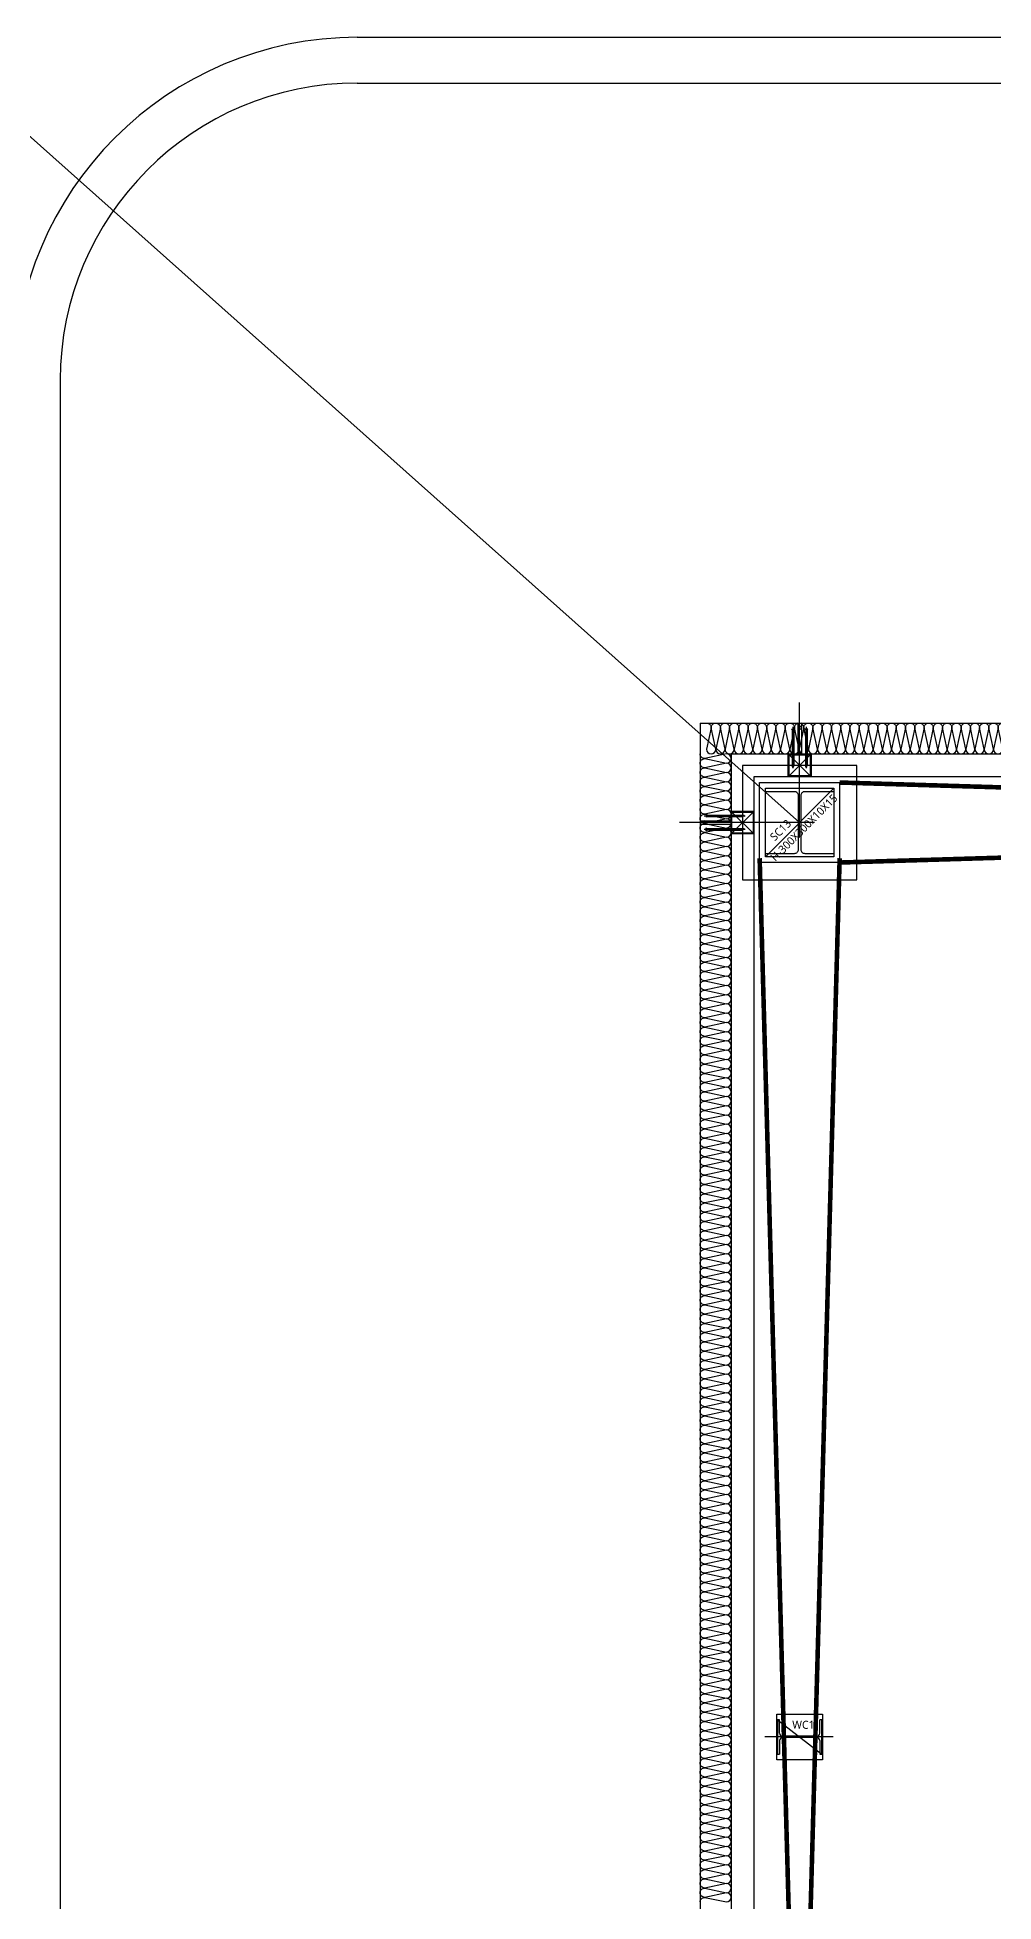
# Model space of a CAD drawing. Header units: millimetres. Extents: x 0 to 420500, y 0 to 297000.
# Drawn here: x 119434 to 123618, y 246032 to 254188 of the extents above; entities that cross this region are included whole.
import ezdxf
from ezdxf.enums import TextEntityAlignment as Align
from ezdxf.xclip import XClip

# ---------------------------------------------------------------- set-up
doc = ezdxf.new("R2010")
doc.units = ezdxf.units.MM
doc.header["$LTSCALE"] = 5000
doc.header["$XCLIPFRAME"] = 0
doc.linetypes.add('HIDDEN', pattern=[0.375, 0.25, -0.125])
doc.linetypes.add('PHANTOM2', pattern=[1.25, 0.625, -0.125, 0.125, -0.125, 0.125, -0.125])
doc.layers.get('Defpoints').update_dxf_attribs({"color": 167})
doc.layers.add('arch', color=8, linetype='Continuous')
doc.layers.add('TRAY', color=3, linetype='Continuous')
doc.styles.add('스타일1', font='malgun.ttf')

# ---------------------------------------------------------------- blocks, each defined once
blk = doc.blocks.new('*U52')
at = {"color": 0}
for points in [[(-9222.2, 0, -0.414214), (-9237.2, 15), (-9222.2, 85, 1), (-9252.2, 85), (-9237.2, 15, -0.414214), (-9252.2, 0, 0.414214)], [(-9192.2, 0, -0.414214), (-9207.2, 15), (-9192.2, 85, 1), (-9222.2, 85), (-9207.2, 15, -0.414214), (-9222.2, 0, 0.414214)], [(-9162.2, 0, -0.414214), (-9177.2, 15), (-9162.2, 85, 1), (-9192.2, 85), (-9177.2, 15, -0.414214), (-9192.2, 0, 0.414214)], [(-9132.2, 0, -0.414214), (-9147.2, 15), (-9132.2, 85, 1), (-9162.2, 85), (-9147.2, 15, -0.414214), (-9162.2, 0, 0.414214)], [(-9102.2, 0, -0.414214), (-9117.2, 15), (-9102.2, 85, 1), (-9132.2, 85), (-9117.2, 15, -0.414214), (-9132.2, 0, 0.414214)], [(-9072.2, 0, -0.414214), (-9087.2, 15), (-9072.2, 85, 1), (-9102.2, 85), (-9087.2, 15, -0.414214), (-9102.2, 0, 0.414214)], [(-9042.2, 0, -0.414214), (-9057.2, 15), (-9042.2, 85, 1), (-9072.2, 85), (-9057.2, 15, -0.414214), (-9072.2, 0, 0.414214)], [(-9012.2, 0, -0.414214), (-9027.2, 15), (-9012.2, 85, 1), (-9042.2, 85), (-9027.2, 15, -0.414214), (-9042.2, 0, 0.414214)], [(-8982.2, 0, -0.414214), (-8997.2, 15), (-8982.2, 85, 1), (-9012.2, 85), (-8997.2, 15, -0.414214), (-9012.2, 0, 0.414214)], [(-8952.2, 0, -0.414214), (-8967.2, 15), (-8952.2, 85, 1), (-8982.2, 85), (-8967.2, 15, -0.414214), (-8982.2, 0, 0.414214)], [(-8922.2, 0, -0.414214), (-8937.2, 15), (-8922.2, 85, 1), (-8952.2, 85), (-8937.2, 15, -0.414214), (-8952.2, 0, 0.414214)], [(-8892.2, 0, -0.414214), (-8907.2, 15), (-8892.2, 85, 1), (-8922.2, 85), (-8907.2, 15, -0.414214), (-8922.2, 0, 0.414214)], [(-8862.2, 0, -0.414214), (-8877.2, 15), (-8862.2, 85, 1), (-8892.2, 85), (-8877.2, 15, -0.414214), (-8892.2, 0, 0.414214)], [(-8832.2, 0, -0.414214), (-8847.2, 15), (-8832.2, 85, 1), (-8862.2, 85), (-8847.2, 15, -0.414214), (-8862.2, 0, 0.414214)], [(-8802.2, 0, -0.414214), (-8817.2, 15), (-8802.2, 85, 1), (-8832.2, 85), (-8817.2, 15, -0.414214), (-8832.2, 0, 0.414214)], [(-8772.2, 0, -0.414214), (-8787.2, 15), (-8772.2, 85, 1), (-8802.2, 85), (-8787.2, 15, -0.414214), (-8802.2, 0, 0.414214)], [(-8742.2, 0, -0.414214), (-8757.2, 15), (-8742.2, 85, 1), (-8772.2, 85), (-8757.2, 15, -0.414214), (-8772.2, 0, 0.414214)], [(-8712.2, 0, -0.414214), (-8727.2, 15), (-8712.2, 85, 1), (-8742.2, 85), (-8727.2, 15, -0.414214), (-8742.2, 0, 0.414214)], [(-8682.2, 0, -0.414214), (-8697.2, 15), (-8682.2, 85, 1), (-8712.2, 85), (-8697.2, 15, -0.414214), (-8712.2, 0, 0.414214)], [(-8652.2, 0, -0.414214), (-8667.2, 15), (-8652.2, 85, 1), (-8682.2, 85), (-8667.2, 15, -0.414214), (-8682.2, 0, 0.414214)], [(-8622.2, 0, -0.414214), (-8637.2, 15), (-8622.2, 85, 1), (-8652.2, 85), (-8637.2, 15, -0.414214), (-8652.2, 0, 0.414214)], [(-8592.2, 0, -0.414214), (-8607.2, 15), (-8592.2, 85, 1), (-8622.2, 85), (-8607.2, 15, -0.414214), (-8622.2, 0, 0.414214)], [(-8562.2, 0, -0.414214), (-8577.2, 15), (-8562.2, 85, 1), (-8592.2, 85), (-8577.2, 15, -0.414214), (-8592.2, 0, 0.414214)], [(-8532.2, 0, -0.414214), (-8547.2, 15), (-8532.2, 85, 1), (-8562.2, 85), (-8547.2, 15, -0.414214), (-8562.2, 0, 0.414214)], [(-8502.2, 0, -0.414214), (-8517.2, 15), (-8502.2, 85, 1), (-8532.2, 85), (-8517.2, 15, -0.414214), (-8532.2, 0, 0.414214)], [(-8472.2, 0, -0.414214), (-8487.2, 15), (-8472.2, 85, 1), (-8502.2, 85), (-8487.2, 15, -0.414214), (-8502.2, 0, 0.414214)], [(-8442.2, 0, -0.414214), (-8457.2, 15), (-8442.2, 85, 1), (-8472.2, 85), (-8457.2, 15, -0.414214), (-8472.2, 0, 0.414214)], [(-8412.2, 0, -0.414214), (-8427.2, 15), (-8412.2, 85, 1), (-8442.2, 85), (-8427.2, 15, -0.414214), (-8442.2, 0, 0.414214)], [(-8382.2, 0, -0.414214), (-8397.2, 15), (-8382.2, 85, 1), (-8412.2, 85), (-8397.2, 15, -0.414214), (-8412.2, 0, 0.414214)], [(-8352.2, 0, -0.414214), (-8367.2, 15), (-8352.2, 85, 1), (-8382.2, 85), (-8367.2, 15, -0.414214), (-8382.2, 0, 0.414214)], [(-8322.2, 0, -0.414214), (-8337.2, 15), (-8322.2, 85, 1), (-8352.2, 85), (-8337.2, 15, -0.414214), (-8352.2, 0, 0.414214)], [(-8292.2, 0, -0.414214), (-8307.2, 15), (-8292.2, 85, 1), (-8322.2, 85), (-8307.2, 15, -0.414214), (-8322.2, 0, 0.414214)], [(-8262.2, 0, -0.414214), (-8277.2, 15), (-8262.2, 85, 1), (-8292.2, 85), (-8277.2, 15, -0.414214), (-8292.2, 0, 0.414214)], [(-8232.2, 0, -0.414214), (-8247.2, 15), (-8232.2, 85, 1), (-8262.2, 85), (-8247.2, 15, -0.414214), (-8262.2, 0, 0.414214)], [(-8202.2, 0, -0.414214), (-8217.2, 15), (-8202.2, 85, 1), (-8232.2, 85), (-8217.2, 15, -0.414214), (-8232.2, 0, 0.414214)], [(-8172.2, 0, -0.414214), (-8187.2, 15), (-8172.2, 85, 1), (-8202.2, 85), (-8187.2, 15, -0.414214), (-8202.2, 0, 0.414214)], [(-8142.2, 0, -0.414214), (-8157.2, 15), (-8142.2, 85, 1), (-8172.2, 85), (-8157.2, 15, -0.414214), (-8172.2, 0, 0.414214)], [(-8112.2, 0, -0.414214), (-8127.2, 15), (-8112.2, 85, 1), (-8142.2, 85), (-8127.2, 15, -0.414214), (-8142.2, 0, 0.414214)], [(-8082.2, 0, -0.414214), (-8097.2, 15), (-8082.2, 85, 1), (-8112.2, 85), (-8097.2, 15, -0.414214), (-8112.2, 0, 0.414214)], [(-8052.2, 0, -0.414214), (-8067.2, 15), (-8052.2, 85, 1), (-8082.2, 85), (-8067.2, 15, -0.414214), (-8082.2, 0, 0.414214)], [(-8022.2, 0, -0.414214), (-8037.2, 15), (-8022.2, 85, 1), (-8052.2, 85), (-8037.2, 15, -0.414214), (-8052.2, 0, 0.414214)], [(-7992.2, 0, -0.414214), (-8007.2, 15), (-7992.2, 85, 1), (-8022.2, 85), (-8007.2, 15, -0.414214), (-8022.2, 0, 0.414214)], [(-7962.2, 0, -0.414214), (-7977.2, 15), (-7962.2, 85, 1), (-7992.2, 85), (-7977.2, 15, -0.414214), (-7992.2, 0, 0.414214)], [(-7932.2, 0, -0.414214), (-7947.2, 15), (-7932.2, 85, 1), (-7962.2, 85), (-7947.2, 15, -0.414214), (-7962.2, 0, 0.414214)], [(-7902.2, 0, -0.414214), (-7917.2, 15), (-7902.2, 85, 1), (-7932.2, 85), (-7917.2, 15, -0.414214), (-7932.2, 0, 0.414214)], [(-7872.2, 0, -0.414214), (-7887.2, 15), (-7872.2, 85, 1), (-7902.2, 85), (-7887.2, 15, -0.414214), (-7902.2, 0, 0.414214)], [(-7842.2, 0, -0.414214), (-7857.2, 15), (-7842.2, 85, 1), (-7872.2, 85), (-7857.2, 15, -0.414214), (-7872.2, 0, 0.414214)], [(-7812.2, 0, -0.414214), (-7827.2, 15), (-7812.2, 85, 1), (-7842.2, 85), (-7827.2, 15, -0.414214), (-7842.2, 0, 0.414214)], [(-7782.2, 0, -0.414214), (-7797.2, 15), (-7782.2, 85, 1), (-7812.2, 85), (-7797.2, 15, -0.414214), (-7812.2, 0, 0.414214)], [(-7752.2, 0, -0.414214), (-7767.2, 15), (-7752.2, 85, 1), (-7782.2, 85), (-7767.2, 15, -0.414214), (-7782.2, 0, 0.414214)], [(-7722.2, 0, -0.414214), (-7737.2, 15), (-7722.2, 85, 1), (-7752.2, 85), (-7737.2, 15, -0.414214), (-7752.2, 0, 0.414214)], [(-7692.2, 0, -0.414214), (-7707.2, 15), (-7692.2, 85, 1), (-7722.2, 85), (-7707.2, 15, -0.414214), (-7722.2, 0, 0.414214)], [(-7662.2, 0, -0.414214), (-7677.2, 15), (-7662.2, 85, 1), (-7692.2, 85), (-7677.2, 15, -0.414214), (-7692.2, 0, 0.414214)], [(-7632.2, 0, -0.414214), (-7647.2, 15), (-7632.2, 85, 1), (-7662.2, 85), (-7647.2, 15, -0.414214), (-7662.2, 0, 0.414214)], [(-7602.2, 0, -0.414214), (-7617.2, 15), (-7602.2, 85, 1), (-7632.2, 85), (-7617.2, 15, -0.414214), (-7632.2, 0, 0.414214)], [(-7572.2, 0, -0.414214), (-7587.2, 15), (-7572.2, 85, 1), (-7602.2, 85), (-7587.2, 15, -0.414214), (-7602.2, 0, 0.414214)], [(-7542.2, 0, -0.414214), (-7557.2, 15), (-7542.2, 85, 1), (-7572.2, 85), (-7557.2, 15, -0.414214), (-7572.2, 0, 0.414214)], [(-7512.2, 0, -0.414214), (-7527.2, 15), (-7512.2, 85, 1), (-7542.2, 85), (-7527.2, 15, -0.414214), (-7542.2, 0, 0.414214)], [(-7482.2, 0, -0.414214), (-7497.2, 15), (-7482.2, 85, 1), (-7512.2, 85), (-7497.2, 15, -0.414214), (-7512.2, 0, 0.414214)], [(-7452.2, 0, -0.414214), (-7467.2, 15), (-7452.2, 85, 1), (-7482.2, 85), (-7467.2, 15, -0.414214), (-7482.2, 0, 0.414214)], [(-7422.2, 0, -0.414214), (-7437.2, 15), (-7422.2, 85, 1), (-7452.2, 85), (-7437.2, 15, -0.414214), (-7452.2, 0, 0.414214)], [(-7392.2, 0, -0.414214), (-7407.2, 15), (-7392.2, 85, 1), (-7422.2, 85), (-7407.2, 15, -0.414214), (-7422.2, 0, 0.414214)], [(-7362.2, 0, -0.414214), (-7377.2, 15), (-7362.2, 85, 1), (-7392.2, 85), (-7377.2, 15, -0.414214), (-7392.2, 0, 0.414214)], [(-7332.2, 0, -0.414214), (-7347.2, 15), (-7332.2, 85, 1), (-7362.2, 85), (-7347.2, 15, -0.414214), (-7362.2, 0, 0.414214)], [(-7302.2, 0, -0.414214), (-7317.2, 15), (-7302.2, 85, 1), (-7332.2, 85), (-7317.2, 15, -0.414214), (-7332.2, 0, 0.414214)], [(-7272.2, 0, -0.414214), (-7287.2, 15), (-7272.2, 85, 1), (-7302.2, 85), (-7287.2, 15, -0.414214), (-7302.2, 0, 0.414214)], [(-7242.2, 0, -0.414214), (-7257.2, 15), (-7242.2, 85, 1), (-7272.2, 85), (-7257.2, 15, -0.414214), (-7272.2, 0, 0.414214)], [(-7212.2, 0, -0.414214), (-7227.2, 15), (-7212.2, 85, 1), (-7242.2, 85), (-7227.2, 15, -0.414214), (-7242.2, 0, 0.414214)], [(-7182.2, 0, -0.414214), (-7197.2, 15), (-7182.2, 85, 1), (-7212.2, 85), (-7197.2, 15, -0.414214), (-7212.2, 0, 0.414214)], [(-7152.2, 0, -0.414214), (-7167.2, 15), (-7152.2, 85, 1), (-7182.2, 85), (-7167.2, 15, -0.414214), (-7182.2, 0, 0.414214)], [(-7122.2, 0, -0.414214), (-7137.2, 15), (-7122.2, 85, 1), (-7152.2, 85), (-7137.2, 15, -0.414214), (-7152.2, 0, 0.414214)], [(-7092.2, 0, -0.414214), (-7107.2, 15), (-7092.2, 85, 1), (-7122.2, 85), (-7107.2, 15, -0.414214), (-7122.2, 0, 0.414214)], [(-7062.2, 0, -0.414214), (-7077.2, 15), (-7062.2, 85, 1), (-7092.2, 85), (-7077.2, 15, -0.414214), (-7092.2, 0, 0.414214)], [(-7032.2, 0, -0.414214), (-7047.2, 15), (-7032.2, 85, 1), (-7062.2, 85), (-7047.2, 15, -0.414214), (-7062.2, 0, 0.414214)], [(-7002.2, 0, -0.414214), (-7017.2, 15), (-7002.2, 85, 1), (-7032.2, 85), (-7017.2, 15, -0.414214), (-7032.2, 0, 0.414214)], [(-6972.2, 0, -0.414214), (-6987.2, 15), (-6972.2, 85, 1), (-7002.2, 85), (-6987.2, 15, -0.414214), (-7002.2, 0, 0.414214)], [(-6942.2, 0, -0.414214), (-6957.2, 15), (-6942.2, 85, 1), (-6972.2, 85), (-6957.2, 15, -0.414214), (-6972.2, 0, 0.414214)], [(-6912.2, 0, -0.414214), (-6927.2, 15), (-6912.2, 85, 1), (-6942.2, 85), (-6927.2, 15, -0.414214), (-6942.2, 0, 0.414214)], [(-6882.2, 0, -0.414214), (-6897.2, 15), (-6882.2, 85, 1), (-6912.2, 85), (-6897.2, 15, -0.414214), (-6912.2, 0, 0.414214)], [(-6852.2, 0, -0.414214), (-6867.2, 15), (-6852.2, 85, 1), (-6882.2, 85), (-6867.2, 15, -0.414214), (-6882.2, 0, 0.414214)], [(-6822.2, 0, -0.414214), (-6837.2, 15), (-6822.2, 85, 1), (-6852.2, 85), (-6837.2, 15, -0.414214), (-6852.2, 0, 0.414214)], [(-6792.2, 0, -0.414214), (-6807.2, 15), (-6792.2, 85, 1), (-6822.2, 85), (-6807.2, 15, -0.414214), (-6822.2, 0, 0.414214)], [(-6762.2, 0, -0.414214), (-6777.2, 15), (-6762.2, 85, 1), (-6792.2, 85), (-6777.2, 15, -0.414214), (-6792.2, 0, 0.414214)], [(-6732.2, 0, -0.414214), (-6747.2, 15), (-6732.2, 85, 1), (-6762.2, 85), (-6747.2, 15, -0.414214), (-6762.2, 0, 0.414214)], [(-6702.2, 0, -0.414214), (-6717.2, 15), (-6702.2, 85, 1), (-6732.2, 85), (-6717.2, 15, -0.414214), (-6732.2, 0, 0.414214)], [(-6672.2, 0, -0.414214), (-6687.2, 15), (-6672.2, 85, 1), (-6702.2, 85), (-6687.2, 15, -0.414214), (-6702.2, 0, 0.414214)], [(-6642.2, 0, -0.414214), (-6657.2, 15), (-6642.2, 85, 1), (-6672.2, 85), (-6657.2, 15, -0.414214), (-6672.2, 0, 0.414214)], [(-6612.2, 0, -0.414214), (-6627.2, 15), (-6612.2, 85, 1), (-6642.2, 85), (-6627.2, 15, -0.414214), (-6642.2, 0, 0.414214)], [(-6582.2, 0, -0.414214), (-6597.2, 15), (-6582.2, 85, 1), (-6612.2, 85), (-6597.2, 15, -0.414214), (-6612.2, 0, 0.414214)], [(-6552.2, 0, -0.414214), (-6567.2, 15), (-6552.2, 85, 1), (-6582.2, 85), (-6567.2, 15, -0.414214), (-6582.2, 0, 0.414214)], [(-6522.2, 0, -0.414214), (-6537.2, 15), (-6522.2, 85, 1), (-6552.2, 85), (-6537.2, 15, -0.414214), (-6552.2, 0, 0.414214)], [(-6492.2, 0, -0.414214), (-6507.2, 15), (-6492.2, 85, 1), (-6522.2, 85), (-6507.2, 15, -0.414214), (-6522.2, 0, 0.414214)], [(-6462.2, 0, -0.414214), (-6477.2, 15), (-6462.2, 85, 1), (-6492.2, 85), (-6477.2, 15, -0.414214), (-6492.2, 0, 0.414214)], [(-6432.2, 0, -0.414214), (-6447.2, 15), (-6432.2, 85, 1), (-6462.2, 85), (-6447.2, 15, -0.414214), (-6462.2, 0, 0.414214)], [(-6402.2, 0, -0.414214), (-6417.2, 15), (-6402.2, 85, 1), (-6432.2, 85), (-6417.2, 15, -0.414214), (-6432.2, 0, 0.414214)], [(-6372.2, 0, -0.414214), (-6387.2, 15), (-6372.2, 85, 1), (-6402.2, 85), (-6387.2, 15, -0.414214), (-6402.2, 0, 0.414214)], [(-6342.2, 0, -0.414214), (-6357.2, 15), (-6342.2, 85, 1), (-6372.2, 85), (-6357.2, 15, -0.414214), (-6372.2, 0, 0.414214)], [(-6312.2, 0, -0.414214), (-6327.2, 15), (-6312.2, 85, 1), (-6342.2, 85), (-6327.2, 15, -0.414214), (-6342.2, 0, 0.414214)], [(-6282.2, 0, -0.414214), (-6297.2, 15), (-6282.2, 85, 1), (-6312.2, 85), (-6297.2, 15, -0.414214), (-6312.2, 0, 0.414214)], [(-6252.2, 0, -0.414214), (-6267.2, 15), (-6252.2, 85, 1), (-6282.2, 85), (-6267.2, 15, -0.414214), (-6282.2, 0, 0.414214)], [(-6222.2, 0, -0.414214), (-6237.2, 15), (-6222.2, 85, 1), (-6252.2, 85), (-6237.2, 15, -0.414214), (-6252.2, 0, 0.414214)], [(-6192.2, 0, -0.414214), (-6207.2, 15), (-6192.2, 85, 1), (-6222.2, 85), (-6207.2, 15, -0.414214), (-6222.2, 0, 0.414214)], [(-6162.2, 0, -0.414214), (-6177.2, 15), (-6162.2, 85, 1), (-6192.2, 85), (-6177.2, 15, -0.414214), (-6192.2, 0, 0.414214)], [(-6132.2, 0, -0.414214), (-6147.2, 15), (-6132.2, 85, 1), (-6162.2, 85), (-6147.2, 15, -0.414214), (-6162.2, 0, 0.414214)], [(-6102.2, 0, -0.414214), (-6117.2, 15), (-6102.2, 85, 1), (-6132.2, 85), (-6117.2, 15, -0.414214), (-6132.2, 0, 0.414214)], [(-6072.2, 0, -0.414214), (-6087.2, 15), (-6072.2, 85, 1), (-6102.2, 85), (-6087.2, 15, -0.414214), (-6102.2, 0, 0.414214)], [(-6042.2, 0, -0.414214), (-6057.2, 15), (-6042.2, 85, 1), (-6072.2, 85), (-6057.2, 15, -0.414214), (-6072.2, 0, 0.414214)], [(-6012.2, 0, -0.414214), (-6027.2, 15), (-6012.2, 85, 1), (-6042.2, 85), (-6027.2, 15, -0.414214), (-6042.2, 0, 0.414214)], [(-5982.2, 0, -0.414214), (-5997.2, 15), (-5982.2, 85, 1), (-6012.2, 85), (-5997.2, 15, -0.414214), (-6012.2, 0, 0.414214)], [(-5952.2, 0, -0.414214), (-5967.2, 15), (-5952.2, 85, 1), (-5982.2, 85), (-5967.2, 15, -0.414214), (-5982.2, 0, 0.414214)], [(-5922.2, 0, -0.414214), (-5937.2, 15), (-5922.2, 85, 1), (-5952.2, 85), (-5937.2, 15, -0.414214), (-5952.2, 0, 0.414214)], [(-5892.2, 0, -0.414214), (-5907.2, 15), (-5892.2, 85, 1), (-5922.2, 85), (-5907.2, 15, -0.414214), (-5922.2, 0, 0.414214)], [(-5862.2, 0, -0.414214), (-5877.2, 15), (-5862.2, 85, 1), (-5892.2, 85), (-5877.2, 15, -0.414214), (-5892.2, 0, 0.414214)], [(-5832.2, 0, -0.414214), (-5847.2, 15), (-5832.2, 85, 1), (-5862.2, 85), (-5847.2, 15, -0.414214), (-5862.2, 0, 0.414214)], [(-5802.2, 0, -0.414214), (-5817.2, 15), (-5802.2, 85, 1), (-5832.2, 85), (-5817.2, 15, -0.414214), (-5832.2, 0, 0.414214)], [(-5772.2, 0, -0.414214), (-5787.2, 15), (-5772.2, 85, 1), (-5802.2, 85), (-5787.2, 15, -0.414214), (-5802.2, 0, 0.414214)], [(-5742.2, 0, -0.414214), (-5757.2, 15), (-5742.2, 85, 1), (-5772.2, 85), (-5757.2, 15, -0.414214), (-5772.2, 0, 0.414214)], [(-5712.2, 0, -0.414214), (-5727.2, 15), (-5712.2, 85, 1), (-5742.2, 85), (-5727.2, 15, -0.414214), (-5742.2, 0, 0.414214)], [(-5682.2, 0, -0.414214), (-5697.2, 15), (-5682.2, 85, 1), (-5712.2, 85), (-5697.2, 15, -0.414214), (-5712.2, 0, 0.414214)], [(-5652.2, 0, -0.414214), (-5667.2, 15), (-5652.2, 85, 1), (-5682.2, 85), (-5667.2, 15, -0.414214), (-5682.2, 0, 0.414214)], [(-5622.2, 0, -0.414214), (-5637.2, 15), (-5622.2, 85, 1), (-5652.2, 85), (-5637.2, 15, -0.414214), (-5652.2, 0, 0.414214)], [(-5592.2, 0, -0.414214), (-5607.2, 15), (-5592.2, 85, 1), (-5622.2, 85), (-5607.2, 15, -0.414214), (-5622.2, 0, 0.414214)], [(-5562.2, 0, -0.414214), (-5577.2, 15), (-5562.2, 85, 1), (-5592.2, 85), (-5577.2, 15, -0.414214), (-5592.2, 0, 0.414214)], [(-5532.2, 0, -0.414214), (-5547.2, 15), (-5532.2, 85, 1), (-5562.2, 85), (-5547.2, 15, -0.414214), (-5562.2, 0, 0.414214)]]:
    blk.add_lwpolyline(points, format="xyb", dxfattribs=at)
blk = doc.blocks.new('*U53')
at = {"color": 0}
for points in [[(-2.6, 0, -0.414214), (-17.6, 15), (-2.6, 85, 1), (-32.6, 85), (-17.6, 15, -0.414214), (-32.6, 0, 0.414214)], [(27.4, 0, -0.414214), (12.4, 15), (27.4, 85, 1), (-2.6, 85), (12.4, 15, -0.414214), (-2.6, 0, 0.414214)], [(57.4, 0, -0.414214), (42.4, 15), (57.4, 85, 1), (27.4, 85), (42.4, 15, -0.414214), (27.4, 0, 0.414214)], [(87.4, 0, -0.414214), (72.4, 15), (87.4, 85, 1), (57.4, 85), (72.4, 15, -0.414214), (57.4, 0, 0.414214)], [(117.4, 0, -0.414214), (102.4, 15), (117.4, 85, 1), (87.4, 85), (102.4, 15, -0.414214), (87.4, 0, 0.414214)], [(147.4, 0, -0.414214), (132.4, 15), (147.4, 85, 1), (117.4, 85), (132.4, 15, -0.414214), (117.4, 0, 0.414214)], [(177.4, 0, -0.414214), (162.4, 15), (177.4, 85, 1), (147.4, 85), (162.4, 15, -0.414214), (147.4, 0, 0.414214)], [(207.4, 0, -0.414214), (192.4, 15), (207.4, 85, 1), (177.4, 85), (192.4, 15, -0.414214), (177.4, 0, 0.414214)], [(237.4, 0, -0.414214), (222.4, 15), (237.4, 85, 1), (207.4, 85), (222.4, 15, -0.414214), (207.4, 0, 0.414214)], [(267.4, 0, -0.414214), (252.4, 15), (267.4, 85, 1), (237.4, 85), (252.4, 15, -0.414214), (237.4, 0, 0.414214)], [(297.4, 0, -0.414214), (282.4, 15), (297.4, 85, 1), (267.4, 85), (282.4, 15, -0.414214), (267.4, 0, 0.414214)], [(327.4, 0, -0.414214), (312.4, 15), (327.4, 85, 1), (297.4, 85), (312.4, 15, -0.414214), (297.4, 0, 0.414214)], [(357.4, 0, -0.414214), (342.4, 15), (357.4, 85, 1), (327.4, 85), (342.4, 15, -0.414214), (327.4, 0, 0.414214)], [(387.4, 0, -0.414214), (372.4, 15), (387.4, 85, 1), (357.4, 85), (372.4, 15, -0.414214), (357.4, 0, 0.414214)], [(417.4, 0, -0.414214), (402.4, 15), (417.4, 85, 1), (387.4, 85), (402.4, 15, -0.414214), (387.4, 0, 0.414214)], [(447.4, 0, -0.414214), (432.4, 15), (447.4, 85, 1), (417.4, 85), (432.4, 15, -0.414214), (417.4, 0, 0.414214)], [(477.4, 0, -0.414214), (462.4, 15), (477.4, 85, 1), (447.4, 85), (462.4, 15, -0.414214), (447.4, 0, 0.414214)], [(507.4, 0, -0.414214), (492.4, 15), (507.4, 85, 1), (477.4, 85), (492.4, 15, -0.414214), (477.4, 0, 0.414214)], [(537.4, 0, -0.414214), (522.4, 15), (537.4, 85, 1), (507.4, 85), (522.4, 15, -0.414214), (507.4, 0, 0.414214)], [(567.4, 0, -0.414214), (552.4, 15), (567.4, 85, 1), (537.4, 85), (552.4, 15, -0.414214), (537.4, 0, 0.414214)], [(597.4, 0, -0.414214), (582.4, 15), (597.4, 85, 1), (567.4, 85), (582.4, 15, -0.414214), (567.4, 0, 0.414214)], [(627.4, 0, -0.414214), (612.4, 15), (627.4, 85, 1), (597.4, 85), (612.4, 15, -0.414214), (597.4, 0, 0.414214)], [(657.4, 0, -0.414214), (642.4, 15), (657.4, 85, 1), (627.4, 85), (642.4, 15, -0.414214), (627.4, 0, 0.414214)], [(687.4, 0, -0.414214), (672.4, 15), (687.4, 85, 1), (657.4, 85), (672.4, 15, -0.414214), (657.4, 0, 0.414214)], [(717.4, 0, -0.414214), (702.4, 15), (717.4, 85, 1), (687.4, 85), (702.4, 15, -0.414214), (687.4, 0, 0.414214)], [(747.4, 0, -0.414214), (732.4, 15), (747.4, 85, 1), (717.4, 85), (732.4, 15, -0.414214), (717.4, 0, 0.414214)], [(777.4, 0, -0.414214), (762.4, 15), (777.4, 85, 1), (747.4, 85), (762.4, 15, -0.414214), (747.4, 0, 0.414214)], [(807.4, 0, -0.414214), (792.4, 15), (807.4, 85, 1), (777.4, 85), (792.4, 15, -0.414214), (777.4, 0, 0.414214)], [(837.4, 0, -0.414214), (822.4, 15), (837.4, 85, 1), (807.4, 85), (822.4, 15, -0.414214), (807.4, 0, 0.414214)], [(867.4, 0, -0.414214), (852.4, 15), (867.4, 85, 1), (837.4, 85), (852.4, 15, -0.414214), (837.4, 0, 0.414214)], [(897.4, 0, -0.414214), (882.4, 15), (897.4, 85, 1), (867.4, 85), (882.4, 15, -0.414214), (867.4, 0, 0.414214)], [(927.4, 0, -0.414214), (912.4, 15), (927.4, 85, 1), (897.4, 85), (912.4, 15, -0.414214), (897.4, 0, 0.414214)]]:
    blk.add_lwpolyline(points, format="xyb", dxfattribs=at)
blk = doc.blocks.new('BOLT1')
at = {"color": 0, "linetype": 'HIDDEN'}
for p, q in [((10, 209), (5, 209)), ((5, -31), (5, 209)), ((7, 219), (6, 209)), ((6, -46), (6, 209)), ((10, 222), (7, 219)), ((9, 210), (7, 219)), ((10, 219), (8, 220)), ((10, 219), (9, 210)), ((10, 222), (10, 209)), ((10, 222), (13, 219)), ((10, 209), (15, 203)), ((13, 219), (15, 209)), ((16, 209), (15, 209)), ((15, -46), (15, 209)), ((16, -31), (16, 209)), ((6, -46), (0, -52)), ((21, -52), (0, -52)), ((16, -31), (5, -31)), ((15, -46), (6, -46)), ((15, -46), (21, -52))]:
    blk.add_line(p, q, dxfattribs=at)
at = {"color": 0}
blk.add_line((10, -67), (10, 228), dxfattribs=at)
blk = doc.blocks.new('SQ-PIPE-100X100X4.5T')
at = {"color": 0}
for p, q in [((-88.6, 7.5), (46.4, 7.5)), ((50.4, 46), (142.4, -46)), ((50.4, -46), (142.4, 46)), ((-88.6, -7.5), (46.4, -7.5))]:
    blk.add_line(p, q, dxfattribs=at)
blk.add_lwpolyline([(411.4, 0), (-178.6, 0)], dxfattribs=at)
for points in [[(46.4, -50), (146.4, -50), (146.4, 50), (46.4, 50)], [(50.4, -46), (142.4, -46), (142.4, 46), (50.4, 46)]]:
    blk.add_lwpolyline(points, close=True, dxfattribs=at)
blk.add_circle((-68.6, 0), 7.5, dxfattribs=at)
blk.add_arc((-101.6, 0), 15.1, 330.13717, 29.86283, dxfattribs=at)
at = {"color": 0, "extrusion": (0, 0, -1), "yscale": 0.6121869552298449, "zscale": -0.6121869552298449, "rotation": 90}
for p, xscale in [((30.9, 23.1), 0.6121869552298449), ((30.9, -23.1), -0.6121869552298449)]:
    blk.add_blockref('BOLT1', p, dxfattribs=dict(at, xscale=xscale))
blk = doc.blocks.new('S-SC13')
at = {"color": 0}
blk.add_line((-150, -150), (150, 150), dxfattribs=at)
for points in [[(-175, 175), (175, 175), (175, -175), (-175, -175)], [(-150, 150), (150, 150), (150, -150), (-150, -150)]]:
    blk.add_lwpolyline(points, close=True, dxfattribs=at)
blk.add_lwpolyline([(-150, -150), (-150, -135), (-23, -135, 0.414214), (-5, -117), (-5, 117, 0.414214), (-23, 135), (-150, 135), (-150, 150), (150, 150), (150, 135), (23, 135, 0.414214), (5, 117), (5, -117, 0.414214), (23, -135), (150, -135), (150, -150)], format="xyb", close=True, dxfattribs=at)
at = {"color": 0, "style": '스타일1'}
blk.add_text('H-300X300X10X15', height=35, rotation=45, dxfattribs=at).set_placement((18.7, -22.5), align=Align.MIDDLE_CENTER)
blk.add_text('SC13', height=35, rotation=45, dxfattribs=at).set_placement((-108.6, -82.9))
blk = doc.blocks.new('*U117')
at = {"color": 0}
for p, q in [((59, 185), (0, 185)), ((72, 172), (72, 22)), ((78, 172), (78, 22)), ((91, 185), (150, 185)), ((59, 9), (0, 9)), ((91, 9), (150, 9))]:
    blk.add_line(p, q, dxfattribs=at)
for points in [[(150, 185), (150, 194), (0, 194), (0, 185)], [(0, 9), (0, 0), (150, 0), (150, 9)]]:
    blk.add_lwpolyline(points, dxfattribs=at)
for centre, start, end in [((59, 172), 0, 90), ((91, 172), 90, 180), ((59, 22), 270, 0), ((91, 22), 180, 270)]:
    blk.add_arc(centre, 13, start, end, dxfattribs=at)
blk = doc.blocks.new('S-WC1')
at = {"color": 0}
for p, q in [((-75, -97), (75, 97)), ((0, 147), (0, -153))]:
    blk.add_line(p, q, dxfattribs=at)
blk.add_lwpolyline([(-100, 100), (100, 100), (100, -100), (-100, -100)], close=True, dxfattribs=at)
blk.add_blockref('*U117', (-75, -97), dxfattribs=at)
at = {"color": 0, "style": '스타일1'}
blk.add_text('WC1', height=35, rotation=90, dxfattribs=at).set_placement((-35.6, -32.3))
blk = doc.blocks.new('XR-PLAN', base_point=(461, 408.4))
at = {"layer": 'arch'}
for p, q in [((39565, 89335), (59430, 89335)), ((39565, 89135), (59430, 89135)), ((38265, 87835), (38265, 41483.3)), ((41065, 86335), (57930, 86335)), ((41065, 86335), (41065, 72400)), ((41200, 86200), (57945, 86200)), ((41200, 86200), (41200, 72400))]:
    blk.add_line(p, q, dxfattribs=at)
at = {"layer": 'arch', "ltscale": 3}
blk.add_lwpolyline([(41250, 85650), (41750, 85650), (41750, 86150), (41250, 86150)], close=True, dxfattribs=at)
at = {"layer": 'arch'}
blk.add_lwpolyline([(57945, 86100), (41300, 86100), (41300, 42700), (48610, 42700)], dxfattribs=at)
at = {"layer": 'arch', "linetype": 'PHANTOM2', "ltscale": 3, "const_width": 20}
for points in [[(41675, 86075), (53325, 85725)], [(41675, 85725), (53325, 86075)], [(41675, 73075), (41325, 85744)], [(41325, 73075), (41675, 85744)]]:
    blk.add_lwpolyline(points, dxfattribs=at)
at = {"layer": 'arch'}
for radius in [1500, 1300]:
    blk.add_arc((39565, 87835), radius, 90, 180, dxfattribs=at)
at = {"layer": 'Defpoints'}
blk.add_line((41500, 85900), (9300, 114600), dxfattribs=at)
at = {"layer": 'arch', "xscale": -1}
for p, rotation in [((41500, 86246.4), 89.99999999999997), ((41153.6, 85900), 180)]:
    blk.add_blockref('SQ-PIPE-100X100X4.5T', p, dxfattribs=dict(at, rotation=rotation))
at = {"layer": 'arch', "xscale": 1.35, "yscale": 1.35, "zscale": 1.35}
for name, p, rotation in [('*U53', (42344.5, 86335), 180), ('*U52', (41065, 73709.5), 270)]:
    blk.add_blockref(name, p, dxfattribs=dict(at, rotation=rotation))
at = {"layer": 'arch'}
blk.add_blockref('S-SC13', (41500, 85900), dxfattribs=at)
at = {"layer": 'arch', "rotation": 270}
blk.add_blockref('S-WC1', (41500, 81900), dxfattribs=at)
blk = doc.blocks.new('XR-배치도', base_point=(461, 408.4))
ref = blk.add_blockref('XR-PLAN', (281310.6, 275110.5), dxfattribs=dict(rotation=47.15620461600879))
XClip(ref).set_block_clipping_path([(10268.6550578449, 25854.0591988688), (121697.9567652801, 114201.9318804346)])

msp = doc.modelspace()

# ---------------------------------------------------------------- block references
at = {"layer": 'TRAY'}
ref = msp.add_blockref('XR-배치도', (-310662.8, 184385.1), dxfattribs=dict(at, rotation=312.8437953840571))
XClip(ref).set_block_clipping_path([(355016.7243769546, 126994.5435289501), (152650.6807000034, 314675.0815890764), (386231.3503509208, 566532.8207304992), (588597.394027872, 378852.2826703729)])

doc.saveas('drawing.dxf')
